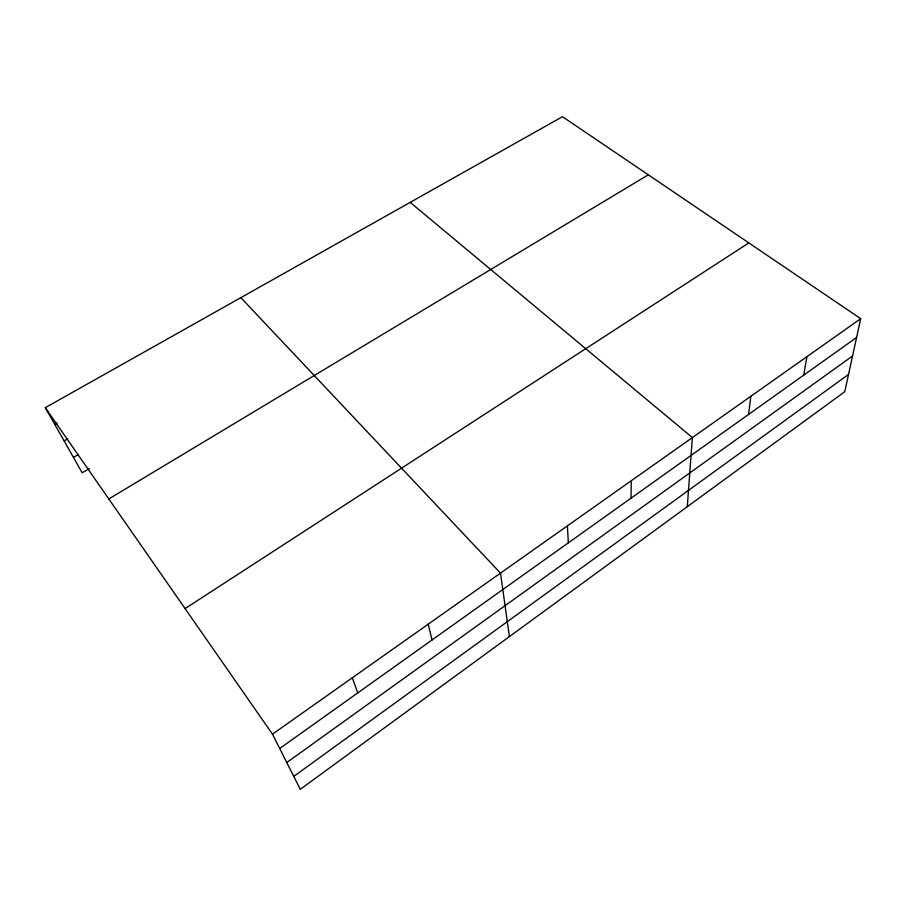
<?xml version="1.0" encoding="UTF-8"?>
<svg xmlns="http://www.w3.org/2000/svg" width="906" height="906" viewBox="0 0 906 906"><rect width="100%" height="100%" fill="white"/><g stroke="black" fill="none" stroke-linecap="round" stroke-linejoin="round"><path stroke-width="1.36" d="M631.052 498.164L631.267 480.758M687.28 506.714L692.377 437.587L410.203 202.378M748.56 414.438L750.881 396.262M803.69 375.163L806.94 356.658M860.7 318.685L844.754 391.709L300.294 789.307L272.48 734.188L45.3 407.677L562.49 116.693L860.7 318.685L272.48 734.188M293.782 776.397L848.537 374.416M286.783 762.546L852.557 355.979M279.705 748.515L856.6 337.462M185.096 608.594L748.82 242.91M108.811 498.957L648.3 174.824M89.422 468.549L82.174 472.807L45.3 407.677M73.42 457.36L78.256 454.552M64.111 440.905L67.735 438.821M54.768 424.393L57.18 423.011M240.849 297.655L500.486 573.136L509.399 636.612M352.321 677.79L357.745 692.909M428.232 624.177L432.026 639.987M567.371 525.888L568.356 542.841"/></g></svg>
